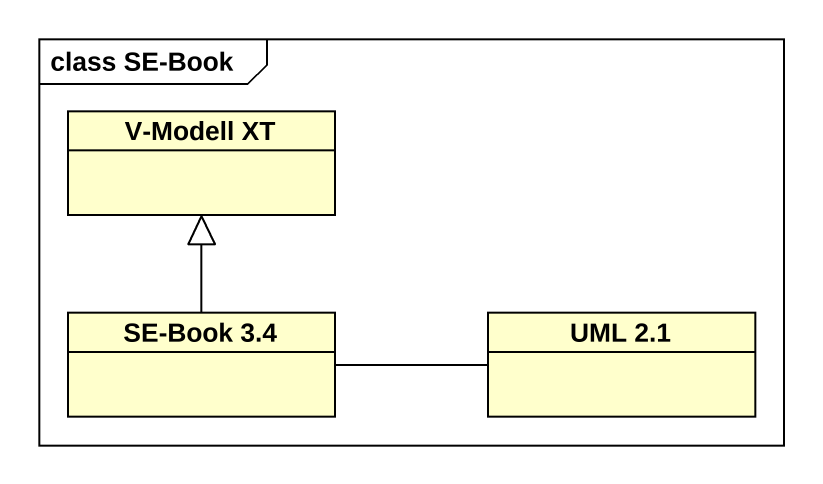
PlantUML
@startuml
mainframe class SE-Book
hide circle
hide empty members
class "V-Modell XT" as V_Modell_XT
class "SE-Book 3.4" as SE_Book_3_4
class "UML 2.1" as UML_2_1
SE_Book_3_4 -up-|> V_Modell_XT
SE_Book_3_4 -right- UML_2_1
@enduml
